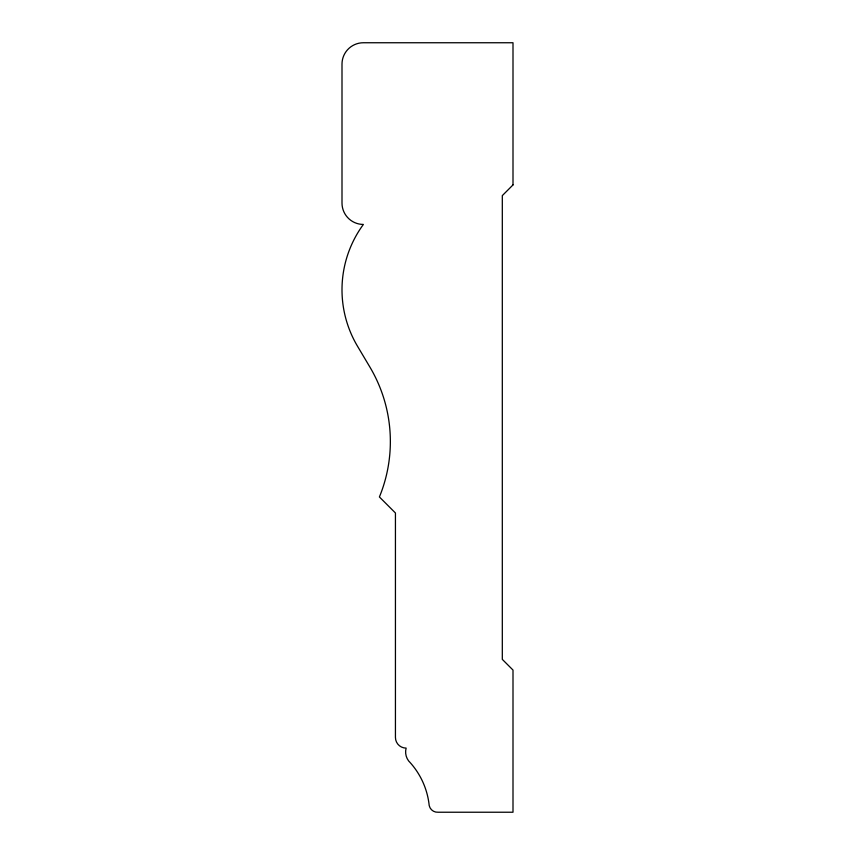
<?xml version="1.0" encoding="UTF-8"?>
<svg xmlns="http://www.w3.org/2000/svg" width="855" height="855" viewBox="0 0 855 855"><rect width="100%" height="100%" fill="white"/><g stroke="black" fill="none" stroke-linecap="round" stroke-linejoin="round"><path stroke-width="1.28" d="M513 184.915L502.313 195.603L502.313 659.376L513 670.064L513 812.229L438.188 812.229A8.497 8.497 0 0 1 429.199 805.528A76.074 76.074 0 0 0 408.605 760.907A14.877 14.877 0 0 1 406.125 748.104A10.688 10.688 0 0 1 395.438 737.416L395.438 512.989L379.406 496.958A145.745 145.745 0 0 0 369.894 367.062L357.518 346.243A110.519 110.519 0 0 1 363.375 224.438A21.375 21.375 0 0 1 342 203.063L342 64.125A21.375 21.375 0 0 1 363.375 42.75L513 42.75L513 184.915"/></g></svg>
